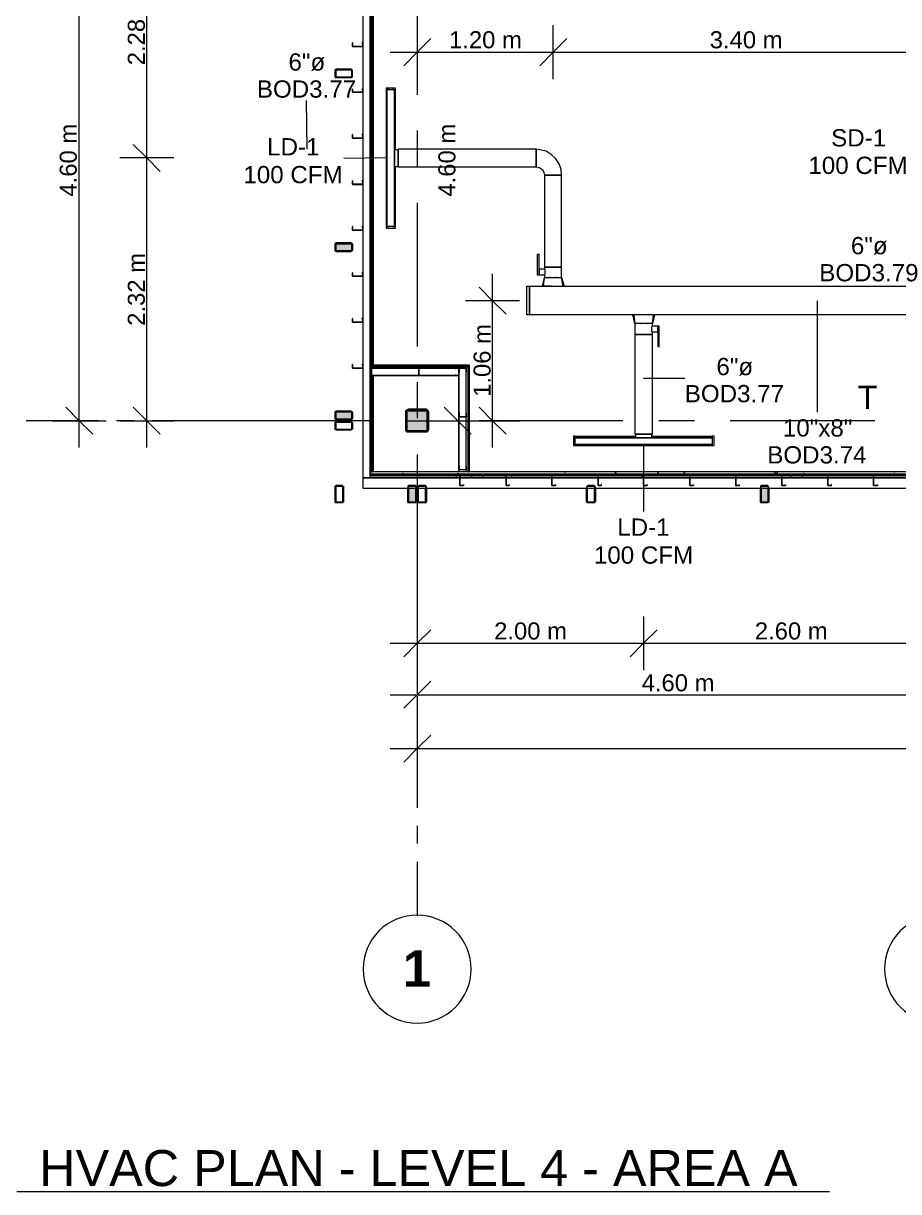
# Model space of a CAD drawing. Header units: metres. Extents: x 29 to 268, y -7 to 151.
# Drawn here: x 38.63 to 46.36, y 4.2 to 14.52 of the extents above; entities that cross this region are included whole.
import ezdxf

# ---------------------------------------------------------------- set-up
doc = ezdxf.new("R2010")
doc.units = ezdxf.units.M
doc.layers.add('HVAC - Ductos', color=5, linetype='Continuous', lineweight=50)
doc.layers.add('PDF2_Geometry', color=7, linetype='Continuous', true_color=0xaaaaaa)
doc.layers.add('PDF2_Solid Fills', color=7, linetype='Continuous', true_color=0xffffff)
doc.layers.add('PDF2_Text', color=7, linetype='Continuous')
doc.styles.add('PDF Helvetica', font='')
doc.styles.add('PDF Helvetica Bold', font='')
doc.styles.get('PDF Helvetica').set_extended_font_data('Helvetica')
doc.styles.get('PDF Helvetica Bold').set_extended_font_data('Helvetica', bold=True)

msp = doc.modelspace()

# ---------------------------------------------------------------- hatches: boundary and pattern name
at = {"layer": 'PDF2_Solid Fills', "lineweight": 0, "transparency": 33554559}
h = msp.add_hatch(color=256, dxfattribs=at)
h.paths.add_polyline_path([(41.692, 36.067), (41.705, 36.067), (41.705, 48.263), (41.692, 48.263)])
h.paths.add_polyline_path([(41.692, 24.374), (41.705, 24.374), (41.705, 34.54), (41.692, 34.54)])
h.paths.add_polyline_path([(41.692, 22.867), (41.705, 22.867), (41.705, 24.361), (41.692, 24.361)])
h.paths.add_polyline_path([(41.705, 22.853), (41.692, 22.853), (41.692, 10.556), (41.705, 10.556)])
h.paths.add_polyline_path([(41.692, 34.559), (41.705, 34.559), (41.705, 36.053), (41.692, 36.053)])
for points in [[(41.389, 14.108), (41.531, 14.112), (41.384, 14.112), (41.384, 14.039), (41.385, 14.039), (41.531, 14.044), (41.536, 14.107), (41.536, 14.108), (41.531, 14.108), (41.527, 14.048), (41.389, 14.044)], [(41.522, 12.504), (41.522, 12.508), (41.531, 12.513), (41.536, 12.576), (41.536, 12.577), (41.531, 12.581), (41.384, 12.581), (41.384, 12.508), (41.394, 12.508), (41.521, 12.504)], [(41.522, 11.014), (41.522, 11.019), (41.531, 11.023), (41.536, 11.086), (41.536, 11.087), (41.531, 11.092), (41.384, 11.092), (41.384, 11.019), (41.394, 11.019), (41.521, 11.014)], [(42.012, 11.106), (42.008, 11.101), (42.008, 10.918), (42.012, 10.918), (42.017, 10.913), (42.194, 10.909), (42.196, 10.909), (42.196, 10.913), (42.205, 10.922), (42.209, 11.096), (42.196, 11.11), (42.017, 11.11)], [(42.099, 10.285), (42.099, 10.436), (42.026, 10.436), (42.026, 10.285)], [(42.113, 10.294), (42.118, 10.299), (42.122, 10.432), (42.182, 10.432), (42.182, 10.29), (42.122, 10.294), (42.118, 10.294), (42.118, 10.285), (42.187, 10.29), (42.191, 10.43), (42.191, 10.432), (42.187, 10.436), (42.118, 10.436), (42.113, 10.427)], [(43.603, 10.294), (43.607, 10.299), (43.612, 10.432), (43.672, 10.432), (43.672, 10.29), (43.612, 10.294), (43.607, 10.294), (43.607, 10.285), (43.676, 10.29), (43.681, 10.431), (43.681, 10.432), (43.676, 10.436), (43.607, 10.436), (43.603, 10.427)], [(45.138, 10.285), (45.207, 10.29), (45.212, 10.431), (45.212, 10.432), (45.207, 10.436), (45.138, 10.436)]]:
    msp.add_hatch(color=256, dxfattribs=at).paths.add_polyline_path(points)
h = msp.add_hatch(color=256, dxfattribs=at)
h.paths.add_polyline_path([(41.384, 10.931), (41.389, 10.996), (41.531, 10.996), (41.531, 10.936), (41.536, 10.999), (41.536, 11), (41.384, 11)])
h.paths.add_polyline_path([(41.531, 10.936), (41.527, 10.936), (41.531, 10.931)])
h.paths.add_polyline_path([(41.394, 10.931), (41.521, 10.927), (41.522, 10.927), (41.522, 10.931)])
h = msp.add_hatch(color=256, dxfattribs=at)
h.paths.add_polyline_path([(41.389, 10.432), (41.453, 10.436), (41.384, 10.436), (41.384, 10.285), (41.453, 10.29), (41.389, 10.29)])
h.paths.add_polyline_path([(41.458, 10.432), (41.453, 10.432), (41.453, 10.29), (41.458, 10.431)])
h = msp.add_hatch(color=256, dxfattribs=at)
h.paths.add_polyline_path([(44.918, 10.505), (44.918, 10.524), (41.692, 10.524), (41.692, 10.505)])
h.paths.add_polyline_path([(46.614, 10.505), (46.614, 10.524), (44.923, 10.524), (44.923, 10.505)])
h = msp.add_hatch(color=256, dxfattribs=at)
h.paths.add_polyline_path([(44.918, 10.505), (44.918, 10.524), (41.692, 10.524), (41.692, 10.505)])
h.paths.add_polyline_path([(46.614, 10.505), (46.614, 10.524), (44.923, 10.524), (44.923, 10.505)])

# ---------------------------------------------------------------- linework, layer by layer
at = {"lineweight": 0}
msp.add_lwpolyline([(38.574, 4.2), (45.747, 4.2)], dxfattribs=at)
at = {"layer": 'HVAC - Ductos', "color": 252, "lineweight": 0, "true_color": 0x939598}
for points in [[(39.125, 10.771), (39.125, 15.606), (39.125, 24.81), (39.125, 34.009), (39.125, 43.208), (39.125, 48.048)], [(39.721, 10.771), (39.721, 13.329), (39.721, 15.606), (39.721, 20.327), (39.721, 22.046), (39.721, 23.637), (39.721, 24.81), (39.721, 26.552), (39.721, 28.229), (39.721, 30.392), (39.721, 33.046), (39.721, 34.009), (39.721, 35.333), (39.721, 37.332), (39.721, 39.325), (39.721, 41.264), (39.721, 43.208), (39.721, 45.408), (39.721, 48.048)], [(39.602, 13.448), (39.721, 13.329), (39.84, 13.209)], [(39.959, 13.329), (39.721, 13.329), (39.482, 13.329)], [(39.006, 11.129), (39.125, 11.009), (39.244, 10.89)], [(39.602, 11.129), (39.721, 11.009), (39.84, 10.89)], [(38.886, 11.009), (39.125, 11.009), (39.363, 11.009)], [(39.482, 11.009), (39.721, 11.009), (39.959, 11.009)], [(42.109, 9.281), (42.109, 9.043), (42.109, 8.805)], [(44.107, 9.281), (44.107, 9.043), (44.107, 8.805)], [(42.228, 9.162), (42.109, 9.043), (41.989, 8.924)], [(44.226, 9.162), (44.107, 9.043), (43.988, 8.924)], [(41.87, 9.043), (44.107, 9.043), (46.706, 9.043), (47.998, 9.043), (50.299, 9.043), (52.412, 9.043), (54.644, 9.043), (55.909, 9.043), (57.22, 9.043), (59.493, 9.043), (61.689, 9.043), (63.811, 9.043), (65.108, 9.043), (66.419, 9.043), (68.619, 9.043), (70.814, 9.043), (73.014, 9.043), (74.307, 9.043), (75.586, 9.043), (77.318, 9.043), (82.14, 9.043), (83.506, 9.043), (84.729, 9.043), (87.021, 9.043)], [(42.109, 8.828), (42.109, 8.589), (42.109, 8.351), (42.109, 8.113), (42.109, 7.874)], [(42.228, 8.708), (42.109, 8.589), (41.989, 8.47)], [(41.87, 8.589), (46.706, 8.589), (55.909, 8.589), (65.108, 8.589), (74.307, 8.589), (83.506, 8.589), (92.948, 8.589)], [(42.228, 8.232), (42.109, 8.113), (41.989, 7.993)], [(41.87, 8.113), (92.948, 8.113)]]:
    msp.add_lwpolyline(points, dxfattribs=at)
at = {"layer": 'HVAC - Ductos', "lineweight": 0}
for points in [[(42.109, 14.502), (42.109, 14.264), (42.109, 14.025)], [(43.309, 14.025), (43.309, 14.264), (43.309, 14.502)], [(42.228, 14.383), (42.109, 14.264), (41.989, 14.144)], [(43.429, 14.383), (43.309, 14.264), (43.19, 14.144)], [(41.87, 14.264), (43.309, 14.264), (46.706, 14.264), (49.016, 14.264), (52.164, 14.264)], [(41.857, 13.934), (41.834, 13.934), (41.838, 13.934), (41.838, 12.724), (41.834, 12.724), (41.857, 12.724)], [(41.834, 13.934), (41.834, 12.724)], [(41.847, 13.934), (41.857, 13.934), (41.861, 13.934), (41.857, 13.934), (41.852, 13.934)], [(41.893, 13.934), (41.916, 13.934), (41.912, 13.934), (41.912, 13.402)], [(41.916, 13.402), (41.916, 13.934)], [(41.137, 13.406), (41.132, 13.837)], [(41.834, 13.329), (41.462, 13.324)], [(41.939, 13.406), (41.939, 13.402), (41.939, 13.393), (41.939, 13.384), (41.939, 13.365), (41.939, 13.347), (41.939, 13.329), (41.939, 13.31), (41.939, 13.292), (41.939, 13.274), (41.939, 13.264), (41.939, 13.255), (41.939, 13.251), (43.158, 13.251), (43.158, 13.255), (43.158, 13.264), (43.158, 13.274), (43.158, 13.292), (43.158, 13.31), (43.158, 13.329), (43.158, 13.347), (43.158, 13.365), (43.158, 13.384), (43.158, 13.393), (43.158, 13.402), (43.158, 13.406), (41.939, 13.406), (41.939, 13.402)], [(41.893, 12.724), (41.916, 12.724), (41.912, 12.724), (41.912, 13.255)], [(41.916, 12.724), (41.916, 13.255)], [(41.847, 12.724), (41.857, 12.724), (41.861, 12.724), (41.857, 12.724), (41.852, 12.724)], [(43.291, 12.196), (43.287, 12.196), (43.273, 12.196), (43.264, 12.196), (43.259, 12.196), (43.254, 12.196), (43.236, 12.196), (43.222, 12.196), (43.232, 12.274), (43.236, 12.274), (43.241, 12.274), (43.254, 12.274), (43.273, 12.274), (43.291, 12.274), (43.309, 12.274), (43.328, 12.274), (43.346, 12.274), (43.364, 12.274), (43.374, 12.274), (43.378, 12.274), (43.383, 12.274), (43.383, 12.366), (43.374, 12.366), (43.364, 12.366), (43.346, 12.366), (43.328, 12.366), (43.309, 12.366), (43.291, 12.366), (43.273, 12.366), (43.254, 12.366), (43.241, 12.366), (43.236, 12.366), (43.232, 12.366), (43.232, 12.348), (43.186, 12.348), (43.186, 12.343), (43.186, 12.339), (43.186, 12.334), (43.186, 12.329), (43.186, 12.32), (43.186, 12.316), (43.186, 12.306), (43.186, 12.302), (43.186, 12.297), (43.186, 12.476), (43.167, 12.476), (43.167, 12.297), (43.186, 12.297), (43.232, 12.297), (43.232, 12.274)], [(42.773, 10.771), (42.773, 12.306)], [(43.232, 12.348), (43.232, 12.343), (43.236, 12.343), (43.236, 12.334), (43.236, 12.325), (43.236, 12.316), (43.236, 12.306), (43.236, 12.302), (43.232, 12.297)], [(42.654, 12.187), (42.773, 12.068), (42.892, 11.949)], [(43.213, 12.196), (43.232, 12.274), (43.213, 12.196)], [(43.236, 12.274), (43.236, 12.274)], [(43.236, 12.274), (43.236, 12.274)], [(43.296, 12.196), (43.319, 12.196), (43.323, 12.196), (43.328, 12.196), (43.342, 12.196), (43.351, 12.196), (43.355, 12.196), (43.364, 12.196), (43.378, 12.196)], [(43.383, 12.196), (43.392, 12.196), (43.397, 12.196), (43.383, 12.274), (43.406, 12.196), (43.401, 12.196), (43.406, 12.196), (43.383, 12.274)], [(43.012, 12.068), (42.773, 12.068), (42.535, 12.068)], [(45.638, 12.068), (45.638, 11.083)], [(44.034, 11.944), (44.024, 11.944), (44.02, 11.944), (44.029, 11.866), (44.011, 11.944), (44.015, 11.944), (44.011, 11.944), (44.029, 11.866)], [(44.176, 11.866), (44.162, 11.866), (44.144, 11.866), (44.125, 11.866), (44.107, 11.866), (44.089, 11.866), (44.07, 11.866), (44.052, 11.866), (44.043, 11.866), (44.038, 11.866), (44.034, 11.866), (44.029, 11.866), (44.029, 11.77), (44.034, 11.77), (44.043, 11.77), (44.052, 11.77), (44.07, 11.77), (44.089, 11.77), (44.107, 11.77), (44.125, 11.77), (44.144, 11.77), (44.162, 11.77), (44.176, 11.77), (44.18, 11.77), (44.185, 11.77), (44.185, 11.793), (44.231, 11.793), (44.231, 11.798), (44.231, 11.802), (44.231, 11.807), (44.231, 11.811), (44.231, 11.816), (44.231, 11.825), (44.231, 11.83), (44.231, 11.834), (44.231, 11.839), (44.231, 11.844), (44.231, 11.665), (44.244, 11.665), (44.244, 11.844), (44.231, 11.844), (44.185, 11.844), (44.185, 11.866), (44.18, 11.866)], [(44.057, 11.944), (44.052, 11.944), (44.038, 11.944)], [(44.089, 11.944), (44.075, 11.944), (44.066, 11.944), (44.061, 11.944)], [(44.089, 11.944), (44.089, 11.944)], [(44.121, 11.944), (44.098, 11.944), (44.093, 11.944)], [(44.185, 11.866), (44.194, 11.944), (44.18, 11.944), (44.162, 11.944), (44.153, 11.944), (44.139, 11.944), (44.13, 11.944), (44.125, 11.944)], [(44.153, 11.944), (44.153, 11.944)], [(44.203, 11.944), (44.185, 11.866), (44.203, 11.944)], [(44.185, 11.793), (44.18, 11.798), (44.18, 11.807), (44.18, 11.811), (44.18, 11.821), (44.18, 11.83), (44.18, 11.839), (44.185, 11.844)], [(44.107, 11.385), (44.469, 11.385)], [(42.347, 11.129), (42.466, 11.009), (42.585, 10.89)], [(42.654, 11.129), (42.773, 11.009), (42.892, 10.89)], [(42.228, 11.009), (42.466, 11.009), (42.704, 11.009)], [(42.535, 11.009), (42.773, 11.009), (43.012, 11.009)], [(43.502, 10.849), (43.502, 10.867), (43.502, 10.872), (44.034, 10.872)], [(44.034, 10.867), (43.502, 10.867)], [(43.502, 10.84), (43.502, 10.844), (43.502, 10.849), (43.502, 10.854)], [(43.502, 10.849), (43.502, 10.849)], [(44.18, 10.89), (44.185, 10.89)], [(44.18, 10.872), (44.712, 10.872), (44.712, 10.867), (44.712, 10.849)], [(44.712, 10.867), (44.18, 10.867)], [(44.712, 10.854), (44.712, 10.849), (44.712, 10.844), (44.712, 10.84)], [(44.712, 10.849), (44.712, 10.849)], [(44.712, 10.817), (44.712, 10.812), (44.712, 10.808), (44.712, 10.789), (43.502, 10.789), (44.712, 10.789)], [(43.502, 10.789), (43.502, 10.808), (43.502, 10.812), (43.502, 10.817)], [(43.502, 10.803), (43.502, 10.808), (43.502, 10.812)], [(44.107, 10.789), (44.107, 10.207)], [(44.712, 10.812), (44.712, 10.808), (44.712, 10.803)]]:
    msp.add_lwpolyline(points, dxfattribs=at)
for points in [[(41.834, 13.947), (41.834, 13.934), (41.916, 13.934), (41.916, 13.947)], [(41.843, 12.724), (41.843, 13.934), (41.907, 13.934), (41.907, 12.724)], [(41.898, 13.934), (41.893, 13.934), (41.889, 13.934), (41.893, 13.934)], [(41.907, 13.934), (41.907, 12.724)], [(41.907, 13.329), (41.907, 13.31), (41.907, 13.292), (41.907, 13.278), (41.907, 13.264), (41.907, 13.255), (41.939, 13.255), (41.939, 13.264), (41.939, 13.278), (41.939, 13.292), (41.939, 13.31), (41.939, 13.329), (41.939, 13.347), (41.939, 13.365), (41.939, 13.384), (41.939, 13.393), (41.939, 13.402), (41.907, 13.402), (41.907, 13.393), (41.907, 13.384), (41.907, 13.365), (41.907, 13.347)], [(43.158, 13.406), (43.158, 13.402), (43.158, 13.393), (43.158, 13.384), (43.158, 13.365), (43.158, 13.347), (43.158, 13.329), (43.158, 13.31), (43.158, 13.292), (43.158, 13.274), (43.158, 13.264), (43.158, 13.255), (43.158, 13.251), (43.186, 13.246), (43.213, 13.228), (43.227, 13.2), (43.232, 13.177), (43.236, 13.177), (43.241, 13.177), (43.254, 13.177), (43.273, 13.177), (43.291, 13.177), (43.309, 13.177), (43.328, 13.177), (43.346, 13.177), (43.364, 13.177), (43.374, 13.177), (43.383, 13.177), (43.378, 13.228), (43.36, 13.278), (43.328, 13.324), (43.291, 13.361), (43.245, 13.388), (43.19, 13.402)], [(43.232, 12.366), (43.236, 12.366), (43.241, 12.366), (43.254, 12.366), (43.273, 12.366), (43.291, 12.366), (43.309, 12.366), (43.328, 12.366), (43.346, 12.366), (43.364, 12.366), (43.374, 12.366), (43.383, 12.366), (43.383, 13.177), (43.374, 13.177), (43.364, 13.177), (43.346, 13.177), (43.328, 13.177), (43.309, 13.177), (43.291, 13.177), (43.273, 13.177), (43.254, 13.177), (43.241, 13.177), (43.236, 13.177), (43.232, 13.177)], [(41.834, 12.71), (41.916, 12.71), (41.916, 12.724), (41.834, 12.724)], [(41.889, 12.724), (41.893, 12.724), (41.898, 12.724), (41.893, 12.724)], [(43.076, 11.944), (43.076, 12.196), (43.099, 12.196), (43.099, 11.944)], [(46.481, 11.944), (43.099, 11.944), (43.099, 12.196), (46.481, 12.196)], [(43.213, 12.196), (43.218, 12.196)], [(43.282, 12.274), (43.277, 12.274)], [(43.342, 12.274), (43.337, 12.274), (43.332, 12.274), (43.337, 12.274)], [(44.034, 11.866), (44.038, 11.866)], [(44.075, 11.866), (44.079, 11.866)], [(44.134, 11.866), (44.139, 11.866)], [(44.203, 11.944), (44.199, 11.944)], [(44.185, 11.77), (44.18, 11.77), (44.176, 11.77), (44.162, 11.77), (44.144, 11.77), (44.125, 11.77), (44.107, 11.77), (44.089, 11.77), (44.07, 11.77), (44.052, 11.77), (44.043, 11.77), (44.034, 11.77), (44.029, 11.77), (44.029, 10.89), (44.034, 10.89), (44.043, 10.89), (44.052, 10.89), (44.07, 10.89), (44.089, 10.89), (44.107, 10.89), (44.125, 10.89), (44.144, 10.89), (44.162, 10.89), (44.176, 10.89), (44.18, 10.89), (44.185, 10.89)], [(43.488, 10.789), (43.502, 10.789), (43.502, 10.872), (43.488, 10.872)], [(43.502, 10.858), (44.712, 10.858), (43.502, 10.858), (44.712, 10.858), (44.712, 10.799), (43.502, 10.799)], [(44.034, 10.858), (44.043, 10.858), (44.057, 10.858), (44.07, 10.858), (44.089, 10.858), (44.107, 10.858), (44.125, 10.858), (44.144, 10.858), (44.162, 10.858), (44.171, 10.858), (44.18, 10.858), (44.18, 10.89), (44.171, 10.89), (44.162, 10.89), (44.144, 10.89), (44.125, 10.89), (44.107, 10.89), (44.089, 10.89), (44.07, 10.89), (44.057, 10.89), (44.043, 10.89), (44.034, 10.89)], [(44.73, 10.789), (44.73, 10.872), (44.712, 10.872), (44.712, 10.789)]]:
    msp.add_lwpolyline(points, close=True, dxfattribs=at)
at = {"layer": 'PDF2_Geometry', "lineweight": 0}
for points in [[(41.627, 48.309), (41.627, 10.505), (41.692, 10.505), (41.692, 48.309)], [(41.705, 48.263), (41.692, 48.263), (41.692, 10.556), (41.705, 10.556)], [(41.705, 11.504), (41.705, 15.506), (41.705, 11.486), (41.705, 15.506)], [(41.71, 15.506), (41.71, 11.486)], [(41.71, 15.506), (41.71, 11.486)], [(41.719, 15.506), (41.719, 11.5)], [(41.719, 15.506), (41.719, 11.5)], [(41.536, 14.346), (41.536, 14.319), (41.536, 14.314), (41.623, 14.314), (41.627, 14.314), (41.627, 14.319), (41.627, 14.346), (41.618, 14.346), (41.627, 14.346), (41.627, 14.319), (41.623, 14.314), (41.536, 14.314), (41.536, 14.319), (41.536, 14.346), (41.54, 14.346)], [(41.522, 14.039), (41.531, 14.039), (41.536, 14.048), (41.536, 14.103), (41.531, 14.108), (41.522, 14.112), (41.394, 14.112), (41.384, 14.108), (41.384, 14.103), (41.384, 14.048), (41.384, 14.039), (41.394, 14.039)], [(41.531, 14.103), (41.531, 14.048), (41.527, 14.044), (41.522, 14.044), (41.394, 14.044), (41.389, 14.044), (41.389, 14.048), (41.389, 14.103), (41.389, 14.108), (41.394, 14.108), (41.522, 14.108), (41.527, 14.108)], [(41.536, 13.938), (41.536, 13.911), (41.623, 13.911), (41.627, 13.911), (41.627, 13.938), (41.618, 13.938), (41.627, 13.938), (41.627, 13.911), (41.623, 13.911), (41.536, 13.911), (41.536, 13.938), (41.54, 13.938)], [(41.536, 13.535), (41.536, 13.503), (41.623, 13.503), (41.627, 13.503), (41.627, 13.535), (41.618, 13.535), (41.627, 13.535), (41.627, 13.503), (41.623, 13.503), (41.536, 13.503), (41.536, 13.535), (41.54, 13.535)], [(41.536, 13.127), (41.536, 13.099), (41.536, 13.095), (41.623, 13.095), (41.627, 13.099), (41.627, 13.127), (41.618, 13.127), (41.627, 13.127), (41.627, 13.099), (41.623, 13.099), (41.536, 13.099), (41.536, 13.127), (41.54, 13.127)], [(41.536, 12.724), (41.536, 12.691), (41.623, 12.691), (41.627, 12.691), (41.627, 12.724), (41.618, 12.724), (41.627, 12.724), (41.627, 12.691), (41.623, 12.691), (41.536, 12.691), (41.536, 12.724), (41.54, 12.724)], [(41.522, 12.504), (41.531, 12.508), (41.536, 12.517), (41.536, 12.568), (41.531, 12.577), (41.522, 12.581), (41.394, 12.581), (41.384, 12.577), (41.384, 12.568), (41.384, 12.517), (41.384, 12.508), (41.394, 12.504)], [(41.531, 12.568), (41.531, 12.517), (41.527, 12.513), (41.522, 12.508), (41.394, 12.508), (41.389, 12.513), (41.389, 12.517), (41.389, 12.568), (41.389, 12.572), (41.394, 12.572), (41.522, 12.572), (41.527, 12.572)], [(41.536, 12.316), (41.536, 12.288), (41.536, 12.284), (41.623, 12.284), (41.627, 12.284), (41.627, 12.288), (41.627, 12.316), (41.618, 12.316), (41.627, 12.316), (41.627, 12.288), (41.623, 12.288), (41.623, 12.284), (41.536, 12.284), (41.536, 12.288), (41.536, 12.316), (41.54, 12.316)], [(41.536, 11.912), (41.536, 11.88), (41.623, 11.88), (41.627, 11.88), (41.627, 11.912), (41.618, 11.912), (41.618, 11.908), (41.627, 11.908), (41.627, 11.88), (41.623, 11.88), (41.536, 11.88), (41.536, 11.908), (41.54, 11.908), (41.54, 11.912)], [(41.536, 11.504), (41.536, 11.477), (41.536, 11.472), (41.623, 11.472), (41.627, 11.472), (41.627, 11.477), (41.627, 11.504), (41.618, 11.504), (41.627, 11.504), (41.627, 11.477), (41.623, 11.472), (41.536, 11.472), (41.536, 11.477), (41.536, 11.504), (41.54, 11.504)], [(42.558, 11.491), (41.705, 11.491), (42.558, 11.491), (42.562, 11.495), (42.567, 11.495), (42.567, 11.5), (41.714, 11.5), (42.567, 11.5), (42.567, 11.495), (42.562, 11.495)], [(42.558, 10.556), (42.539, 10.556), (42.539, 11.486), (42.558, 11.486), (42.558, 10.556), (42.562, 10.556), (42.558, 10.556), (42.558, 11.486), (41.71, 11.486), (42.558, 11.486), (42.558, 10.556), (42.558, 11.491), (42.562, 11.495), (42.567, 11.495), (42.567, 11.5), (42.567, 10.556), (42.567, 11.5), (41.719, 11.5), (42.567, 11.5), (42.567, 10.556), (42.567, 11.5), (42.567, 11.495), (42.562, 11.495), (42.558, 11.491)], [(42.09, 11.468), (42.09, 11.472)], [(42.122, 11.472), (42.122, 11.468), (42.122, 11.408), (42.09, 11.408), (42.09, 11.413), (42.09, 11.408), (42.122, 11.408), (42.122, 11.468), (42.122, 11.472), (42.09, 11.472)], [(42.475, 11.472), (42.475, 11.468), (42.475, 11.408), (42.443, 11.408), (42.443, 11.413), (42.448, 11.413), (42.448, 11.408), (42.475, 11.408), (42.475, 11.468), (42.475, 11.472), (42.448, 11.472), (42.448, 11.468), (42.443, 11.468), (42.443, 11.472)], [(42.475, 11.468), (42.475, 11.472), (42.48, 11.472), (42.539, 11.472), (42.539, 11.468), (42.539, 11.44), (42.535, 11.44), (42.539, 11.44), (42.539, 11.468), (42.539, 11.472), (42.48, 11.472), (42.48, 11.468), (42.48, 11.44), (42.484, 11.44), (42.475, 11.44)], [(41.705, 10.556), (41.705, 11.408), (41.705, 10.556), (41.705, 11.339)], [(41.71, 11.408), (41.71, 10.556), (41.714, 10.556), (41.71, 10.556), (41.71, 11.408), (41.71, 10.556)], [(41.719, 11.408), (41.719, 10.556)], [(41.719, 11.408), (41.719, 10.556)], [(41.522, 11.014), (41.531, 11.019), (41.536, 11.028), (41.536, 11.078), (41.531, 11.087), (41.522, 11.092), (41.394, 11.092), (41.384, 11.087), (41.384, 11.078), (41.384, 11.028), (41.384, 11.019), (41.394, 11.014)], [(41.531, 11.078), (41.531, 11.028), (41.527, 11.023), (41.522, 11.023), (41.394, 11.023), (41.389, 11.023), (41.389, 11.028), (41.389, 11.078), (41.389, 11.083), (41.394, 11.087), (41.522, 11.087), (41.527, 11.083)], [(42.008, 11.087), (42.008, 11.096), (42.017, 11.106), (42.031, 11.11), (42.187, 11.11), (42.196, 11.106), (42.205, 11.096), (42.209, 11.087), (42.209, 10.931), (42.205, 10.918), (42.196, 10.909), (42.187, 10.909), (42.031, 10.909), (42.017, 10.909), (42.008, 10.918), (42.008, 10.931)], [(42.008, 11.087), (42.008, 10.931), (42.008, 10.918), (42.017, 10.909), (42.031, 10.909), (42.187, 10.909), (42.196, 10.909), (42.205, 10.918), (42.209, 10.931), (42.209, 11.087), (42.205, 11.096), (42.196, 11.106), (42.187, 11.11), (42.031, 11.11), (42.017, 11.106), (42.008, 11.096)], [(42.017, 11.087), (42.022, 11.096), (42.031, 11.096), (42.187, 11.096), (42.196, 11.096), (42.196, 11.087), (42.196, 10.931), (42.196, 10.922), (42.187, 10.918), (42.031, 10.918), (42.022, 10.922), (42.017, 10.931)], [(42.539, 11.046), (42.539, 11.041), (42.48, 11.041), (42.475, 11.046), (42.475, 11.074), (42.484, 11.074), (42.48, 11.074), (42.48, 11.046), (42.539, 11.046), (42.539, 11.074)], [(42.535, 11.074), (42.539, 11.074)], [(41.536, 10.991), (41.531, 11), (41.522, 11), (41.394, 11), (41.384, 11), (41.384, 10.991), (41.384, 10.936), (41.384, 10.931), (41.394, 10.927), (41.522, 10.927), (41.531, 10.931), (41.536, 10.936)], [(41.531, 10.991), (41.531, 10.936), (41.527, 10.931), (41.522, 10.931), (41.394, 10.931), (41.389, 10.931), (41.389, 10.936), (41.389, 10.991), (41.389, 10.996), (41.394, 10.996), (41.522, 10.996), (41.527, 10.996)], [(41.531, 11.023), (41.536, 11.028)], [(41.692, 10.537), (46.614, 10.537), (46.614, 10.556), (41.692, 10.556)], [(42.484, 10.606), (42.48, 10.606), (42.48, 10.579), (42.539, 10.579), (42.539, 10.606), (42.535, 10.606), (42.539, 10.606), (42.539, 10.579), (42.539, 10.574), (42.48, 10.574), (42.475, 10.579), (42.475, 10.606)], [(42.517, 10.528), (42.484, 10.528), (42.484, 10.524), (42.484, 10.436), (42.517, 10.436), (42.517, 10.446), (42.517, 10.436), (42.484, 10.436), (42.484, 10.524), (42.484, 10.528), (42.517, 10.528), (42.517, 10.524)], [(42.92, 10.528), (42.892, 10.528), (42.892, 10.524), (42.892, 10.436), (42.92, 10.436), (42.92, 10.446), (42.92, 10.436), (42.892, 10.436), (42.892, 10.524), (42.892, 10.528), (42.92, 10.528), (42.92, 10.524)], [(43.328, 10.528), (43.3, 10.528), (43.296, 10.528), (43.296, 10.524), (43.296, 10.436), (43.3, 10.436), (43.328, 10.436), (43.328, 10.446), (43.328, 10.436), (43.3, 10.436), (43.296, 10.436), (43.296, 10.524), (43.296, 10.528), (43.3, 10.528), (43.328, 10.528), (43.328, 10.524)], [(43.736, 10.528), (43.704, 10.528), (43.704, 10.524), (43.704, 10.436), (43.736, 10.436), (43.736, 10.446), (43.731, 10.446), (43.731, 10.436), (43.704, 10.436), (43.704, 10.524), (43.704, 10.528), (43.731, 10.528), (43.731, 10.524), (43.736, 10.524)], [(44.139, 10.528), (44.112, 10.528), (44.107, 10.528), (44.107, 10.524), (44.107, 10.436), (44.112, 10.436), (44.139, 10.436), (44.139, 10.446), (44.139, 10.436), (44.112, 10.436), (44.107, 10.436), (44.107, 10.524), (44.112, 10.528), (44.139, 10.528), (44.139, 10.524)], [(44.547, 10.528), (44.515, 10.528), (44.515, 10.524), (44.515, 10.436), (44.547, 10.436), (44.547, 10.446), (44.547, 10.436), (44.515, 10.436), (44.515, 10.524), (44.515, 10.528), (44.547, 10.528), (44.547, 10.524)], [(44.95, 10.528), (44.923, 10.528), (44.918, 10.524), (44.918, 10.436), (44.923, 10.436), (44.95, 10.436), (44.95, 10.446), (44.95, 10.436), (44.923, 10.436), (44.923, 10.524), (44.923, 10.528), (44.95, 10.528), (44.95, 10.524)], [(45.358, 10.528), (45.326, 10.528), (45.326, 10.524), (45.326, 10.436), (45.358, 10.436), (45.358, 10.446), (45.358, 10.436), (45.326, 10.436), (45.326, 10.524), (45.326, 10.528), (45.358, 10.528), (45.358, 10.524)], [(45.766, 10.528), (45.734, 10.528), (45.734, 10.524), (45.734, 10.436), (45.766, 10.436), (45.766, 10.446), (45.762, 10.446), (45.762, 10.436), (45.734, 10.436), (45.734, 10.524), (45.734, 10.528), (45.762, 10.528), (45.762, 10.524), (45.766, 10.524)], [(46.17, 10.528), (46.142, 10.528), (46.137, 10.528), (46.137, 10.524), (46.137, 10.436), (46.142, 10.436), (46.17, 10.436), (46.17, 10.446), (46.17, 10.436), (46.142, 10.436), (46.137, 10.436), (46.137, 10.524), (46.137, 10.528), (46.142, 10.528), (46.17, 10.528), (46.17, 10.524)], [(41.449, 10.285), (41.453, 10.285), (41.458, 10.294), (41.458, 10.423), (41.453, 10.432), (41.449, 10.436), (41.394, 10.436), (41.384, 10.432), (41.384, 10.423), (41.384, 10.294), (41.384, 10.285), (41.394, 10.285)], [(41.449, 10.29), (41.394, 10.29), (41.389, 10.29), (41.389, 10.294), (41.389, 10.423), (41.389, 10.427), (41.394, 10.432), (41.449, 10.432), (41.453, 10.427), (41.453, 10.423), (41.453, 10.294), (41.453, 10.29)], [(42.026, 10.294), (42.026, 10.285), (42.035, 10.285), (42.09, 10.285), (42.099, 10.285), (42.099, 10.294), (42.099, 10.423), (42.099, 10.432), (42.09, 10.436), (42.035, 10.436), (42.026, 10.432), (42.026, 10.423)], [(42.035, 10.432), (42.09, 10.432), (42.095, 10.427), (42.095, 10.423), (42.095, 10.294), (42.095, 10.29), (42.09, 10.29), (42.035, 10.29), (42.031, 10.29), (42.031, 10.294), (42.031, 10.423), (42.031, 10.427)], [(42.191, 10.423), (42.187, 10.432), (42.177, 10.436), (42.127, 10.436), (42.118, 10.432), (42.113, 10.423), (42.113, 10.294), (42.118, 10.285), (42.127, 10.285), (42.177, 10.285), (42.187, 10.285), (42.191, 10.294)], [(42.127, 10.432), (42.177, 10.432), (42.182, 10.427), (42.182, 10.423), (42.182, 10.294), (42.182, 10.29), (42.177, 10.29), (42.127, 10.29), (42.122, 10.29), (42.118, 10.294), (42.118, 10.423), (42.122, 10.427)], [(43.603, 10.294), (43.607, 10.285), (43.617, 10.285), (43.667, 10.285), (43.676, 10.285), (43.681, 10.294), (43.681, 10.423), (43.676, 10.432), (43.667, 10.436), (43.617, 10.436), (43.607, 10.432), (43.603, 10.423)], [(43.617, 10.432), (43.667, 10.432), (43.672, 10.427), (43.672, 10.423), (43.672, 10.294), (43.672, 10.29), (43.667, 10.29), (43.617, 10.29), (43.612, 10.29), (43.607, 10.294), (43.607, 10.423), (43.612, 10.427)], [(45.138, 10.294), (45.138, 10.285), (45.147, 10.285), (45.202, 10.285), (45.207, 10.285), (45.212, 10.294), (45.212, 10.423), (45.207, 10.432), (45.202, 10.436), (45.147, 10.436), (45.138, 10.432), (45.138, 10.423)], [(45.147, 10.432), (45.202, 10.432), (45.202, 10.427), (45.207, 10.423), (45.207, 10.294), (45.202, 10.29), (45.147, 10.29), (45.143, 10.29), (45.143, 10.294), (45.143, 10.423), (45.143, 10.427)]]:
    msp.add_lwpolyline(points, close=True, dxfattribs=at)
for points in [[(41.627, 48.263), (41.627, 10.556), (41.627, 10.505), (41.627, 10.414), (46.614, 10.414), (46.614, 10.556), (41.705, 10.556), (41.705, 22.853)], [(41.705, 10.556), (41.705, 48.263), (41.705, 10.556)], [(41.692, 10.556), (41.705, 10.556), (41.705, 22.853), (41.705, 16.097), (41.705, 22.853), (42.792, 22.853), (42.792, 22.867), (42.842, 22.867)], [(44.918, 10.524), (44.515, 10.524), (44.107, 10.524), (43.704, 10.524), (43.296, 10.524), (42.892, 10.524), (42.484, 10.524), (41.692, 10.524), (41.692, 10.505), (42.484, 10.505), (42.892, 10.505), (43.296, 10.505), (43.704, 10.505), (44.107, 10.505), (44.515, 10.505), (44.918, 10.505), (44.515, 10.505), (44.107, 10.505), (43.704, 10.505), (43.296, 10.505), (42.892, 10.505), (42.484, 10.505), (41.692, 10.505), (41.692, 10.524), (41.692, 10.537), (41.692, 10.556), (41.692, 22.853)], [(42.109, 15.157), (42.109, 13.888)], [(41.384, 14.044), (41.384, 14.048), (41.384, 14.103), (41.384, 14.108)], [(41.389, 14.112), (41.394, 14.112), (41.522, 14.112), (41.531, 14.112)], [(41.389, 14.039), (41.394, 14.039), (41.522, 14.039), (41.531, 14.039), (41.531, 14.044), (41.536, 14.048), (41.536, 14.103), (41.531, 14.108)], [(41.389, 14.108), (41.389, 14.103), (41.389, 14.048), (41.389, 14.044)], [(41.522, 14.108), (41.394, 14.108)], [(41.394, 14.044), (41.522, 14.044)], [(41.527, 14.103), (41.527, 14.108)], [(41.527, 14.044), (41.527, 14.048)], [(41.531, 14.048), (41.531, 14.103)], [(42.109, 13.571), (42.109, 13.255)], [(42.109, 12.934), (42.109, 11.665)], [(41.384, 12.508), (41.384, 12.517), (41.384, 12.568), (41.384, 12.572)], [(41.389, 12.577), (41.394, 12.581), (41.522, 12.581), (41.531, 12.577)], [(41.389, 12.572), (41.389, 12.572)], [(41.389, 12.568), (41.389, 12.517)], [(41.389, 12.513), (41.389, 12.513)], [(41.394, 12.504), (41.389, 12.504)], [(41.394, 12.508), (41.522, 12.508)], [(41.504, 12.504), (41.508, 12.508)], [(41.531, 12.504), (41.522, 12.504)], [(41.527, 12.572), (41.527, 12.572)], [(41.527, 12.513), (41.527, 12.513)], [(41.531, 12.572), (41.536, 12.568), (41.536, 12.517), (41.531, 12.508)], [(41.531, 12.517), (41.531, 12.568)], [(41.531, 12.531), (41.536, 12.536)], [(42.558, 11.491), (41.705, 11.491), (42.558, 11.491)], [(42.558, 11.491), (41.705, 11.491), (42.558, 11.491)], [(41.705, 11.486), (42.475, 11.486), (42.558, 11.486), (42.558, 10.556), (42.475, 10.556)], [(42.539, 10.556), (42.539, 11.472), (42.475, 11.472), (41.705, 11.472), (42.539, 11.472), (42.539, 11.486), (41.705, 11.486), (41.705, 11.408), (42.475, 11.408), (42.475, 10.556), (42.475, 11.408), (41.705, 11.408)], [(42.558, 11.486), (41.705, 11.486), (42.558, 11.486)], [(42.09, 11.468), (42.09, 11.468)], [(42.475, 11.472), (42.475, 11.408)], [(42.475, 11.408), (42.475, 11.472)], [(42.558, 10.556), (42.558, 11.491), (42.558, 10.556)], [(42.558, 10.556), (42.558, 11.491), (42.558, 10.556)], [(42.558, 11.486), (42.558, 11.486)], [(42.558, 10.556), (42.558, 11.486), (42.558, 10.556)], [(42.09, 11.413), (42.09, 11.413)], [(42.122, 11.408), (42.122, 11.408)], [(42.122, 11.408), (42.122, 11.408)], [(42.475, 11.408), (42.475, 11.408)], [(42.475, 11.408), (42.475, 11.408)], [(42.484, 11.44), (42.484, 11.44)], [(42.535, 11.44), (42.535, 11.44)], [(42.109, 11.349), (42.109, 11.032)], [(41.384, 11.023), (41.384, 11.028), (41.384, 11.078), (41.384, 11.087)], [(41.389, 11.087), (41.394, 11.092), (41.522, 11.092), (41.531, 11.087), (41.536, 11.078), (41.536, 11.028)], [(41.389, 11.083), (41.389, 11.083)], [(41.389, 11.078), (41.389, 11.028)], [(41.522, 11.087), (41.394, 11.087)], [(41.527, 11.083), (41.527, 11.083)], [(41.531, 11.028), (41.531, 11.078)], [(42.017, 11.087), (42.017, 10.931)], [(42.187, 11.096), (42.031, 11.096)], [(42.109, 11.096), (42.122, 11.11)], [(42.196, 10.931), (42.196, 11.087)], [(42.196, 11.064), (42.209, 11.078)], [(42.48, 11.046), (42.48, 11.046)], [(42.484, 11.074), (42.484, 11.074)], [(42.535, 11.074), (42.535, 11.074)], [(42.539, 11.046), (42.539, 11.046)], [(39.294, 11.009), (38.657, 11.009)], [(39.611, 11.009), (39.455, 11.009)], [(40.248, 11.009), (39.771, 11.009)], [(41.701, 11.009), (40.248, 11.009)], [(41.384, 10.931), (41.384, 10.936), (41.384, 10.991), (41.384, 10.996)], [(41.389, 11.023), (41.389, 11.023)], [(41.389, 11.019), (41.394, 11.014), (41.522, 11.014), (41.527, 11.019)], [(41.389, 11), (41.394, 11), (41.522, 11), (41.531, 11)], [(41.389, 10.996), (41.389, 10.996)], [(41.389, 10.991), (41.389, 10.936), (41.389, 10.931)], [(41.394, 11.023), (41.522, 11.023)], [(41.522, 10.996), (41.394, 10.996)], [(41.504, 10.996), (41.508, 11)], [(41.531, 11.019), (41.522, 11.014)], [(41.527, 11.023), (41.527, 11.023)], [(41.527, 10.996), (41.527, 10.996)], [(41.531, 10.996), (41.536, 10.991), (41.536, 10.936), (41.531, 10.931)], [(41.531, 10.936), (41.531, 10.991)], [(42.008, 10.996), (42.017, 11.009), (42.333, 11.009)], [(43.924, 11.009), (42.654, 11.009)], [(44.556, 11.009), (44.24, 11.009)], [(46.147, 11.009), (44.872, 11.009)], [(41.531, 10.927), (41.522, 10.927), (41.394, 10.927), (41.389, 10.927)], [(41.394, 10.931), (41.522, 10.931)], [(41.435, 10.927), (41.439, 10.931)], [(41.527, 10.931), (41.527, 10.936)], [(42.031, 10.918), (42.187, 10.918)], [(42.04, 10.909), (42.049, 10.918)], [(42.109, 10.711), (42.109, 9.176)], [(41.692, 10.537), (46.614, 10.537), (41.692, 10.537), (41.692, 10.524), (42.484, 10.524), (42.892, 10.524), (43.296, 10.524), (43.704, 10.524), (44.107, 10.524), (44.515, 10.524), (44.918, 10.524), (44.515, 10.524), (44.107, 10.524), (43.704, 10.524), (43.296, 10.524), (42.892, 10.524), (42.484, 10.524), (41.692, 10.524)], [(41.705, 10.556), (41.705, 10.556)], [(42.48, 10.579), (42.48, 10.579)], [(42.484, 10.606), (42.484, 10.606)], [(42.535, 10.606), (42.535, 10.606)], [(42.539, 10.579), (42.539, 10.579)], [(44.923, 10.524), (45.326, 10.524), (45.734, 10.524), (46.137, 10.524), (46.545, 10.524), (46.614, 10.524), (46.614, 10.537)], [(41.384, 10.29), (41.384, 10.294), (41.384, 10.423), (41.384, 10.432)], [(41.389, 10.436), (41.394, 10.436), (41.449, 10.436), (41.453, 10.436)], [(41.389, 10.427), (41.389, 10.427)], [(41.389, 10.423), (41.389, 10.294), (41.389, 10.29)], [(41.449, 10.432), (41.394, 10.432)], [(41.394, 10.29), (41.449, 10.29), (41.453, 10.294), (41.453, 10.423)], [(41.439, 10.432), (41.444, 10.436)], [(41.453, 10.427), (41.449, 10.427)], [(41.458, 10.432), (41.458, 10.423), (41.458, 10.294), (41.458, 10.29)], [(44.918, 10.505), (44.515, 10.505), (44.107, 10.505), (43.704, 10.505), (43.296, 10.505), (42.892, 10.505), (42.484, 10.505), (41.627, 10.505), (41.627, 10.414), (46.614, 10.414), (46.614, 10.505)], [(42.063, 10.432), (42.072, 10.436)], [(46.545, 10.524), (46.137, 10.524), (45.734, 10.524), (45.326, 10.524), (44.923, 10.524), (45.326, 10.524), (45.734, 10.524), (46.137, 10.524), (46.545, 10.524)], [(46.545, 10.505), (46.137, 10.505), (45.734, 10.505), (45.326, 10.505), (44.923, 10.505), (45.326, 10.505), (45.734, 10.505), (46.137, 10.505), (46.545, 10.505)], [(46.545, 10.505), (46.137, 10.505), (45.734, 10.505), (45.326, 10.505), (44.923, 10.505)], [(41.384, 10.372), (41.389, 10.377)], [(41.453, 10.322), (41.458, 10.326)], [(42.026, 10.29), (42.026, 10.294), (42.026, 10.414)], [(42.026, 10.391), (42.031, 10.395)], [(42.031, 10.414), (42.031, 10.294), (42.035, 10.29), (42.09, 10.29), (42.095, 10.294), (42.095, 10.414)], [(42.099, 10.414), (42.099, 10.294), (42.099, 10.29)], [(42.113, 10.29), (42.113, 10.294), (42.113, 10.414)], [(42.118, 10.414), (42.118, 10.294)], [(42.182, 10.29), (42.182, 10.294), (42.182, 10.414)], [(42.191, 10.414), (42.191, 10.294), (42.187, 10.29)], [(43.603, 10.29), (43.603, 10.294), (43.603, 10.414)], [(43.607, 10.414), (43.607, 10.294), (43.612, 10.29)], [(43.672, 10.29), (43.672, 10.294), (43.672, 10.414)], [(43.681, 10.414), (43.681, 10.294), (43.676, 10.29)], [(45.138, 10.29), (45.138, 10.294), (45.138, 10.414)], [(45.143, 10.414), (45.143, 10.294), (45.143, 10.29)], [(45.147, 10.29), (45.202, 10.29), (45.207, 10.294), (45.207, 10.414)], [(45.212, 10.414), (45.212, 10.294), (45.212, 10.29)], [(41.453, 10.285), (41.449, 10.285), (41.394, 10.285), (41.389, 10.285)], [(41.417, 10.285), (41.421, 10.29)], [(42.095, 10.285), (42.09, 10.285), (42.035, 10.285), (42.031, 10.285)], [(42.182, 10.285), (42.177, 10.285), (42.127, 10.285), (42.118, 10.285)], [(42.122, 10.294), (42.122, 10.29)], [(42.127, 10.29), (42.177, 10.29)], [(43.672, 10.285), (43.667, 10.285), (43.617, 10.285), (43.607, 10.285)], [(43.617, 10.29), (43.667, 10.29)], [(45.207, 10.285), (45.202, 10.285), (45.147, 10.285), (45.143, 10.285)], [(42.109, 9.176), (42.109, 8.704)], [(42.109, 8.543), (42.109, 8.383)], [(42.109, 8.227), (42.109, 7.59)], [(42.109, 7.43), (42.109, 7.274)], [(42.109, 7.114), (42.109, 6.637)]]:
    msp.add_lwpolyline(points, dxfattribs=at)
at = {"layer": 'PDF2_Geometry', "color": 7, "lineweight": 0, "true_color": 0xffffff}
for points in [[(41.705, 14.181), (41.701, 14.181)], [(41.692, 13.897), (41.705, 13.869)], [(41.705, 13.874), (41.701, 13.874)], [(41.705, 13.466), (41.701, 13.466)], [(41.705, 13.063), (41.701, 13.063)], [(41.705, 12.756), (41.701, 12.756)], [(41.705, 12.352), (41.701, 12.352)], [(41.705, 11.944), (41.701, 11.944)], [(41.705, 11.637), (41.701, 11.637)], [(41.701, 11.44), (41.705, 11.431)], [(41.705, 11.234), (41.701, 11.234)], [(41.692, 10.849), (41.705, 10.821)], [(41.705, 10.826), (41.701, 10.826)]]:
    msp.add_lwpolyline(points, close=True, dxfattribs=at)
at = {"layer": 'PDF2_Geometry', "color": 254, "lineweight": 0, "true_color": 0xd2d2d2}
for points in [[(41.536, 13.924), (41.536, 13.924)], [(41.618, 13.503), (41.618, 13.503)], [(41.627, 13.512), (41.627, 13.512)], [(41.623, 13.127), (41.623, 13.127)], [(41.591, 13.095), (41.595, 13.099)], [(41.6, 11.472), (41.6, 11.472)], [(41.627, 11.5), (41.627, 11.5)], [(42.484, 10.469), (42.484, 10.469)], [(44.107, 10.464), (44.107, 10.464)], [(44.515, 10.487), (44.515, 10.487)], [(46.137, 10.482), (46.137, 10.482)]]:
    msp.add_lwpolyline(points, dxfattribs=at)
at = {"layer": 'PDF2_Geometry', "color": 254, "lineweight": 0, "true_color": 0xeaeaea}
for points in [[(41.985, 10.537), (41.994, 10.524), (41.999, 10.519), (41.994, 10.524), (41.985, 10.537), (41.98, 10.546)], [(42.457, 10.524), (42.466, 10.537), (42.471, 10.546), (42.466, 10.537), (42.457, 10.524), (42.452, 10.514)], [(42.572, 10.537), (42.581, 10.524), (42.59, 10.51), (42.581, 10.524)], [(42.691, 10.524), (42.7, 10.533), (42.691, 10.524), (42.682, 10.505)], [(43.41, 10.551), (43.415, 10.556)], [(43.855, 10.556), (43.864, 10.537)], [(44.098, 10.524), (44.107, 10.537), (44.112, 10.537), (44.107, 10.537), (44.098, 10.524), (44.093, 10.51)], [(44.231, 10.546), (44.235, 10.556)], [(44.46, 10.533), (44.46, 10.537), (44.469, 10.556), (44.46, 10.537)], [(45.271, 10.537), (45.276, 10.533), (45.271, 10.537), (45.262, 10.556)], [(45.276, 10.528), (45.28, 10.537), (45.289, 10.556), (45.28, 10.537)], [(45.509, 10.524), (45.519, 10.537), (45.523, 10.546), (45.519, 10.537), (45.509, 10.524), (45.505, 10.514)], [(46.316, 10.556), (46.321, 10.551)], [(42.938, 10.514), (42.943, 10.505)], [(45.395, 10.524), (45.399, 10.524), (45.409, 10.505), (45.399, 10.524)]]:
    msp.add_lwpolyline(points, close=True, dxfattribs=at)
at = {"layer": 'PDF2_Geometry', "lineweight": 0}
for points in [[(42.109, 6.641, 0.418274), (41.632, 6.165, 0.414689), (42.109, 5.688, 0.411045), (42.585, 6.165, 0.414639)], [(46.71, 6.641, 0.418244), (46.234, 6.165, 0.414659), (46.71, 5.688, 0.411074), (47.187, 6.165, 0.414668)]]:
    msp.add_lwpolyline(points, format="xyb", close=True, dxfattribs=at)

# ---------------------------------------------------------------- texts
at = {"lineweight": 0, "insert": (38.772, 4.406), "char_height": 0.31819, "attachment_point": 4, "style": 'PDF Helvetica'}
msp.add_mtext('HVAC PLAN - LEVEL 4 - AREA A', dxfattribs=at)
at = {"layer": 'PDF2_Text', "color": 252, "lineweight": 0, "true_color": 0x939598, "char_height": 0.1506, "attachment_point": 4, "rotation": 90, "style": 'PDF Helvetica'}
for s, insert in [('2.28 m', (39.63, 14.148)), ('4.60 m', (39.029, 12.988)), ('2.32 m', (39.63, 11.847))]:
    msp.add_mtext(s, dxfattribs=dict(at, insert=insert))
at = {"layer": 'PDF2_Text', "lineweight": 0, "attachment_point": 4, "style": 'PDF Helvetica'}
for s, insert, char_height in [('1.20 m', (42.389, 14.372), 0.1506), ('3.40 m', (44.69, 14.372), 0.1506), ('6"ø', (40.972, 14.175), 0.1525), ('BOD3.77', (40.693, 13.937), 0.1525), ('SD-1', (45.762, 13.506), 0.1525), ('LD-1', (40.784, 13.428), 0.1525), ('100 CFM', (45.561, 13.263), 0.1525), ('100 CFM', (40.574, 13.181), 0.1525), ('6"ø', (45.936, 12.553), 0.1525), ('BOD3.79', (45.657, 12.315), 0.1525), ('6"ø', (44.749, 11.485), 0.1525), ('BOD3.77', (44.47, 11.247), 0.1525), ('T', (45.996, 11.215), 0.205), ('10"x8"', (45.336, 10.944), 0.1525), ('BOD3.74', (45.198, 10.706), 0.1525), ('LD-1', (43.874, 10.069), 0.1525), ('100 CFM', (43.668, 9.821), 0.1525)]:
    msp.add_mtext(s, dxfattribs=dict(at, insert=insert, char_height=char_height))
at = {"layer": 'PDF2_Text', "lineweight": 0, "char_height": 0.1506, "attachment_point": 4, "rotation": 90, "style": 'PDF Helvetica'}
for s, insert in [('4.60 m', (42.371, 12.988)), ('1.06 m', (42.682, 11.219))]:
    msp.add_mtext(s, dxfattribs=dict(at, insert=insert))
at = {"layer": 'PDF2_Text', "color": 252, "lineweight": 0, "true_color": 0x939598, "char_height": 0.1506, "attachment_point": 4, "style": 'PDF Helvetica'}
for s, insert in [('2.00 m', (42.787, 9.151)), ('2.60 m', (45.088, 9.151)), ('4.60 m', (44.089, 8.693))]:
    msp.add_mtext(s, dxfattribs=dict(at, insert=insert))
at = {"layer": 'PDF2_Text', "color": 253, "lineweight": 0, "true_color": 0xaaaaaa, "insert": (41.981, 6.171), "char_height": 0.32, "attachment_point": 4, "style": 'PDF Helvetica Bold'}
msp.add_mtext('1', dxfattribs=at)

doc.saveas('drawing.dxf')
